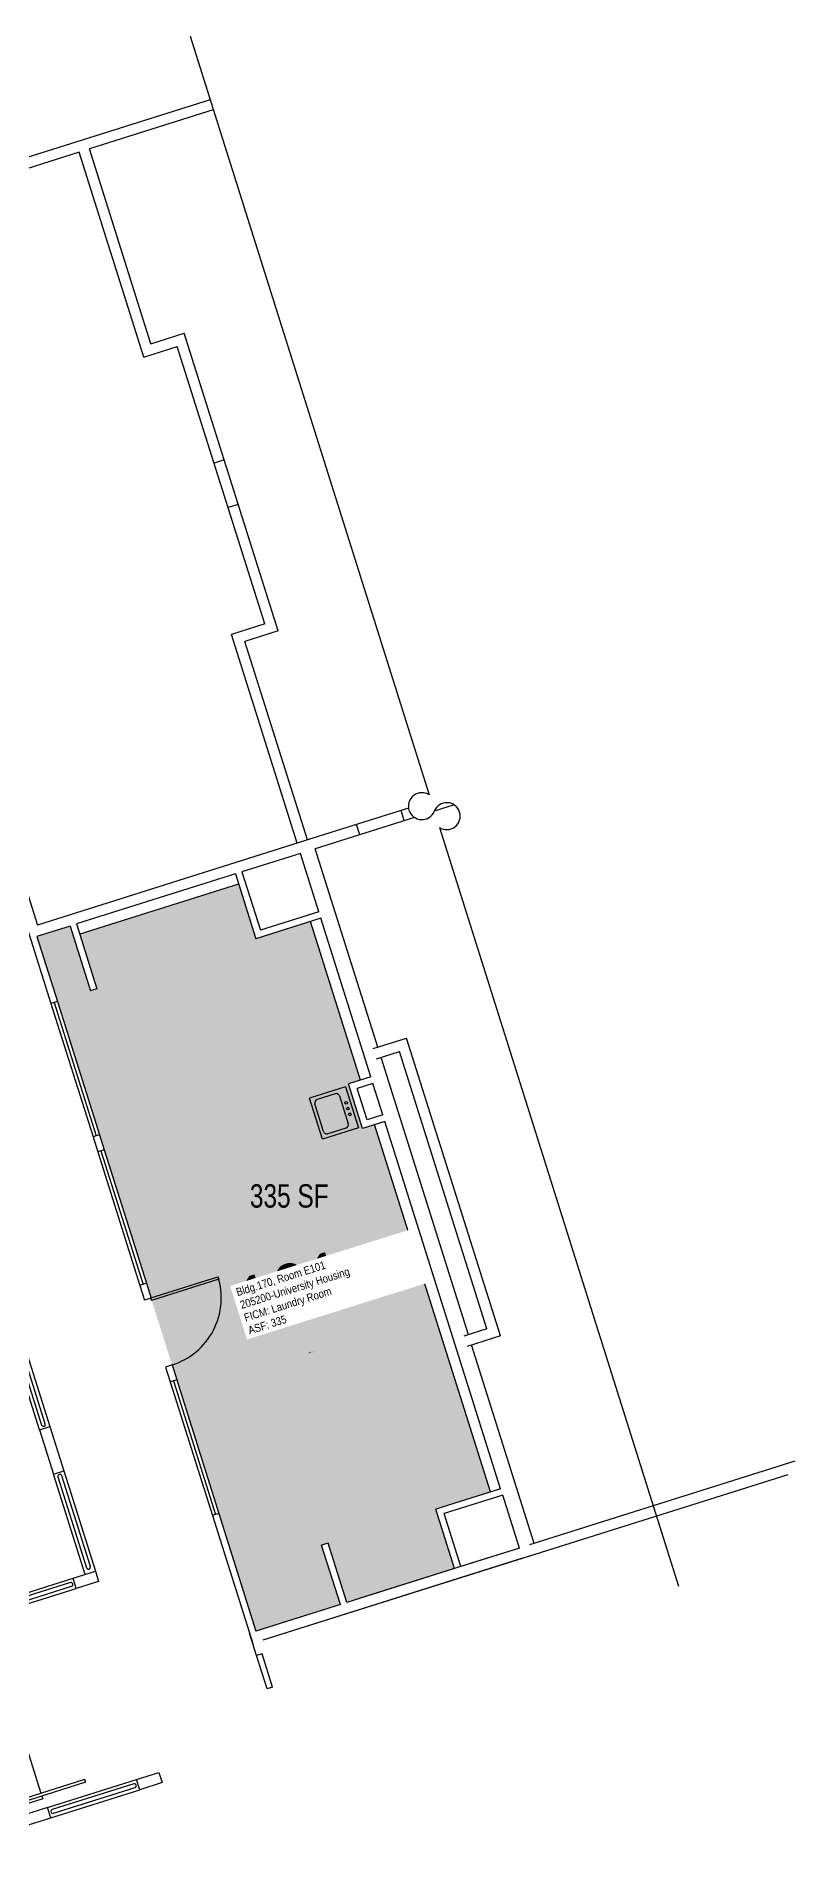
# Model space of a CAD drawing. Header units: inches. Extents: x -323 to 1126, y -1298 to 1967.
# Drawn here: x 736 to 1126, y -1270 to -339 of the extents above; entities that cross this region are included whole.
import ezdxf
from ezdxf.enums import TextEntityAlignment as Align

# ---------------------------------------------------------------- set-up
doc = ezdxf.new("R2010")
doc.units = ezdxf.units.IN
doc.header["$LTSCALE"] = 10
doc.header["$MEASUREMENT"] = 0
for name, color, linetype in [('A-DOOR', 2, 'CONTINUOUS'), ('A-FLOR', 3, 'CONTINUOUS'), ('A-GLAZ', 1, 'CONTINUOUS'), ('A-IDEN-RNUM', 7, 'CONTINUOUS'), ('A-IDEN-SNUM', 4, 'CONTINUOUS'), ('A-IDEN-VNUM', 4, 'CONTINUOUS'), ('A-WALL', 5, 'CONTINUOUS'), ('AREA-TEXT', 3, 'CONTINUOUS'), ('P-SANR-FIXT', 2, 'CONTINUOUS'), ('Rooms-Category-Color', 7, 'CONTINUOUS'), ('Rooms-College-Color', 7, 'CONTINUOUS'), ('Rooms-Department-Color', 7, 'CONTINUOUS'), ('Rooms-Division-Color', 7, 'CONTINUOUS'), ('Rooms-Information', 7, 'CONTINUOUS')]:
    doc.layers.add(name, color=color, linetype=linetype)
doc.styles.add('CP_AREA', font='arial.ttf', dxfattribs={"height": 15})
doc.styles.add('CP_ROOMSNUMBER', font='arial.ttf', dxfattribs={"height": 1})
doc.styles.add('CP_ROOMVNUMBER', font='arial.ttf', dxfattribs={"width": 0.85, "height": 0.075})

msp = doc.modelspace()

# ---------------------------------------------------------------- hatches: boundary and pattern name
at = {"layer": 'A-DOOR'}
msp.add_hatch(color=256, dxfattribs=at).paths.add_polyline_path([(829.71, -977.03), (830.1, -978.35), (795.58, -989.23), (795.17, -987.91)])
at = {"layer": 'Rooms-Category-Color', "true_color": 0x728ef3}
msp.add_hatch(color=171, dxfattribs=at).paths.add_polyline_path([(736.65, -802.1), (753.63, -796.74), (764.16, -830.12), (767.49, -829.07), (758.62, -800.94), (840.35, -775.17), (849.22, -803.31), (877.36, -794.44), (903.07, -875.98), (896.87, -877.93), (904.08, -900.82), (910.28, -898.87), (969.82, -1087.71), (941.68, -1096.58), (951.3, -1127.1), (895.99, -1144.53), (886.37, -1114.02), (883.03, -1115.07), (892.65, -1145.59), (849.25, -1159.27)])
at = {"layer": 'Rooms-College-Color', "true_color": 0xadadad}
msp.add_hatch(color=253, dxfattribs=at).paths.add_polyline_path([(736.65, -802.1), (753.63, -796.74), (764.16, -830.12), (767.49, -829.07), (758.62, -800.94), (840.35, -775.17), (849.22, -803.31), (877.36, -794.44), (903.07, -875.98), (896.87, -877.93), (904.08, -900.82), (910.28, -898.87), (969.82, -1087.71), (941.68, -1096.58), (951.3, -1127.1), (895.99, -1144.53), (886.37, -1114.02), (883.03, -1115.07), (892.65, -1145.59), (849.25, -1159.27)])
at = {"layer": 'Rooms-Department-Color', "true_color": 0x604aed}
msp.add_hatch(color=173, dxfattribs=at).paths.add_polyline_path([(736.65, -802.1), (753.63, -796.74), (764.16, -830.12), (767.49, -829.07), (758.62, -800.94), (840.35, -775.17), (849.22, -803.31), (877.36, -794.44), (903.07, -875.98), (896.87, -877.93), (904.08, -900.82), (910.28, -898.87), (969.82, -1087.71), (941.68, -1096.58), (951.3, -1127.1), (895.99, -1144.53), (886.37, -1114.02), (883.03, -1115.07), (892.65, -1145.59), (849.25, -1159.27)])
at = {"layer": 'Rooms-Division-Color', "true_color": 0x604aed}
msp.add_hatch(color=173, dxfattribs=at).paths.add_polyline_path([(736.65, -802.1), (753.63, -796.74), (764.16, -830.12), (767.49, -829.07), (758.62, -800.94), (840.35, -775.17), (849.22, -803.31), (877.36, -794.44), (903.07, -875.98), (896.87, -877.93), (904.08, -900.82), (910.28, -898.87), (969.82, -1087.71), (941.68, -1096.58), (951.3, -1127.1), (895.99, -1144.53), (886.37, -1114.02), (883.03, -1115.07), (892.65, -1145.59), (849.25, -1159.27)])

# ---------------------------------------------------------------- linework, layer by layer
at = {"layer": 'A-DOOR'}
for p, q in [((795.17, -987.91), (829.71, -977.03)), ((830.1, -978.35), (795.58, -989.23)), ((829.71, -977.03), (830.1, -978.35)), ((795.58, -989.23), (795.17, -987.91))]:
    msp.add_line(p, q, dxfattribs=at)
msp.add_arc((795.41, -987.98), 36, 287.36095, 17.70585, dxfattribs=at)
at = {"layer": 'A-FLOR'}
for p, q in [((711.37, -965.54), (739.04, -1053.28)), ((740.94, -1052.68), (713.28, -964.94)), ((747.45, -1079.98), (762.18, -1126.69)), ((764.09, -1126.09), (749.36, -1079.38)), ((753.83, -1134.3), (711.89, -1147.52)), ((712.5, -1149.43), (754.43, -1136.21)), ((727.27, -1206.37), (738.7, -1242.61)), ((761.09, -1237.13), (675.93, -1263.98)), ((760.63, -1235.7), (676.12, -1262.34)), ((739.6, -1245.48), (675.73, -1265.61)), ((739.15, -1244.05), (739.6, -1245.48)), ((786.46, -1237.78), (744.52, -1251)), ((745.12, -1252.91), (787.06, -1239.69))]:
    msp.add_line(p, q, dxfattribs=at)
for centre, radius, start, end in [((739.99, -1052.98), 1, 197.4983, 17.4983), ((748.41, -1079.68), 1, 17.4983, 197.4983), ((754.13, -1135.26), 1, 287.4983, 107.4983), ((763.13, -1126.39), 1, 197.4983, 17.4983), ((760.86, -1236.41), 0.75, 287.49835, 107.49835), ((786.76, -1238.74), 1, 287.4983, 107.4983), ((744.82, -1251.96), 1, 107.4983, 287.4983)]:
    msp.add_arc(centre, radius, start, end, dxfattribs=at)
at = {"layer": 'A-GLAZ'}
for p, q in [((743.84, -836.53), (765.48, -905.2)), ((745.5, -836), (767.15, -904.67)), ((747.17, -835.48), (768.82, -904.15)), ((767.89, -912.83), (789.54, -981.5)), ((769.56, -912.3), (791.21, -980.97)), ((771.23, -911.78), (792.88, -980.44)), ((805.17, -1031.09), (826.82, -1099.76)), ((806.84, -1030.56), (828.49, -1099.23)), ((808.51, -1030.04), (830.16, -1098.71))]:
    msp.add_line(p, q, dxfattribs=at)
at = {"layer": 'A-WALL'}
for p, q in [((815.34, -339.27), (938.31, -729.34)), ((825.64, -371.93), (623.25, -435.74)), ((827.29, -377.18), (763.67, -397.24)), ((758.42, -398.89), (624.9, -440.99)), ((791.65, -504.28), (758.42, -398.89)), ((795.24, -497.38), (763.67, -397.24)), ((624.9, -440.99), (736.9, -796.25)), ((795.24, -497.38), (812.41, -491.97)), ((860.67, -645.04), (812.41, -491.97)), ((791.65, -504.28), (808.81, -498.87)), ((853.77, -641.45), (808.81, -498.87)), ((832.93, -557.06), (827.68, -558.71)), ((840.14, -579.95), (834.9, -581.6)), ((853.77, -641.45), (836.6, -646.86)), ((870.43, -754.15), (836.6, -646.86)), ((860.67, -645.04), (843.5, -650.45)), ((875.67, -752.5), (843.5, -650.45)), ((951.16, -734.47), (940.95, -737.69)), ((927.68, -736.1), (875.67, -752.5)), ((930.73, -740.91), (879.71, -756.99)), ((925.49, -742.56), (923.83, -737.32)), ((878.06, -751.75), (736.9, -796.25)), ((902.6, -749.78), (900.94, -744.53)), ((943.58, -746.04), (1066.56, -1136.11)), ((872.08, -759.4), (842.04, -768.87)), ((881.55, -789.44), (872.08, -759.4)), ((911.88, -859.04), (879.71, -757)), ((838.7, -769.93), (756.97, -795.69)), ((838.7, -769.93), (849.22, -803.31)), ((842.04, -768.87), (851.51, -798.92)), ((840.35, -775.17), (758.62, -800.94)), ((881.55, -789.44), (851.51, -798.92)), ((731.66, -797.9), (743.84, -836.53)), ((753.63, -796.74), (736.65, -802.1)), ((753.63, -796.74), (764.16, -830.12)), ((756.97, -795.69), (767.49, -829.07)), ((882.6, -792.78), (849.22, -803.31)), ((903.07, -875.98), (877.36, -794.44)), ((908.31, -874.33), (882.6, -792.78)), ((736.65, -802.1), (747.17, -835.48)), ((747.17, -835.48), (743.84, -836.53)), ((767.49, -829.07), (764.16, -830.12)), ((909.5, -859.79), (926.66, -854.38)), ((974.92, -1007.46), (926.66, -854.38)), ((911.15, -865.04), (923.07, -861.28)), ((958.49, -1006.87), (913.54, -864.29)), ((968.02, -1003.86), (923.07, -861.28)), ((908.31, -874.33), (896.87, -877.93)), ((904.08, -900.82), (896.87, -877.93)), ((909.36, -877.66), (901.26, -880.22)), ((906.37, -896.43), (901.26, -880.22)), ((914.47, -893.88), (909.36, -877.66)), ((915.53, -897.21), (904.08, -900.82)), ((914.47, -893.88), (906.37, -896.43)), ((969.82, -1087.71), (910.28, -898.87)), ((975.06, -1086.05), (915.53, -897.21)), ((768.82, -904.15), (765.48, -905.2)), ((765.48, -905.2), (767.89, -912.83)), ((768.82, -904.15), (771.23, -911.78)), ((771.23, -911.78), (767.89, -912.83)), ((737.96, -1055.69), (709.09, -964.13)), ((714.34, -962.48), (743.21, -1054.03)), ((792.88, -980.44), (789.54, -981.5)), ((789.54, -981.5), (791.94, -989.13)), ((792.88, -980.44), (795.28, -988.07)), ((795.28, -988.07), (791.94, -989.13)), ((968.02, -1003.86), (956.1, -1007.62)), ((974.92, -1007.46), (957.76, -1012.87)), ((992.31, -1114.17), (960.14, -1012.12)), ((806.11, -1022.41), (802.77, -1023.46)), ((806.11, -1022.41), (808.51, -1030.04)), ((802.77, -1023.46), (805.17, -1031.09)), ((808.51, -1030.04), (805.17, -1031.09)), ((737.96, -1055.69), (743.21, -1054.03)), ((737.96, -1055.69), (745.18, -1078.58)), ((743.21, -1054.03), (750.42, -1076.92)), ((745.18, -1078.58), (750.42, -1076.92)), ((761.41, -1130.08), (745.18, -1078.58)), ((750.42, -1076.92), (766.66, -1128.42)), ((1122.72, -1078.82), (852.81, -1163.91)), ((1126.31, -1071.92), (989.93, -1114.92)), ((975.06, -1086.05), (941.68, -1096.58)), ((951.3, -1127.1), (941.68, -1096.58)), ((976.11, -1089.39), (946.07, -1098.86)), ((984.68, -1116.57), (976.11, -1089.39)), ((830.16, -1098.71), (826.82, -1099.76)), ((826.82, -1099.76), (847.57, -1165.57)), ((830.16, -1098.71), (849.25, -1159.27)), ((954.64, -1126.04), (946.07, -1098.86)), ((886.37, -1114.02), (883.03, -1115.07)), ((892.65, -1145.59), (883.03, -1115.07)), ((895.99, -1144.53), (886.37, -1114.02)), ((986.34, -1121.82), (852.82, -1163.91)), ((956.07, -1125.59), (901.83, -1142.69)), ((984.68, -1116.57), (954.64, -1126.04)), ((984.68, -1116.57), (959.41, -1124.54)), ((709.43, -1146.46), (755.21, -1132.03)), ((755.21, -1132.03), (766.66, -1128.42)), ((756.87, -1137.28), (755.21, -1132.03)), ((768.31, -1133.67), (756.87, -1137.28)), ((766.66, -1128.42), (768.31, -1133.67)), ((951.3, -1127.1), (895.99, -1144.53)), ((711.09, -1151.71), (756.87, -1137.28)), ((892.65, -1145.59), (849.25, -1159.27)), ((871.96, -1152.11), (849.25, -1159.27)), ((849.52, -1171.76), (845.92, -1160.32)), ((852.39, -1170.86), (849.52, -1171.76)), ((854.94, -1188.93), (849.52, -1171.76)), ((857.8, -1188.03), (852.39, -1170.86)), ((857.8, -1188.03), (854.94, -1188.93)), ((742.06, -1249.94), (787.84, -1235.51)), ((787.84, -1235.51), (799.28, -1231.9)), ((789.49, -1240.76), (787.84, -1235.51)), ((800.94, -1237.15), (789.49, -1240.76)), ((799.28, -1231.9), (800.94, -1237.15)), ((743.71, -1255.19), (789.49, -1240.76)), ((742.06, -1249.94), (696.28, -1264.38)), ((697.93, -1269.62), (743.71, -1255.19)), ((743.71, -1255.19), (742.06, -1249.94))]:
    msp.add_line(p, q, dxfattribs=at)
for centre, start, end in [((934.52, -735.12), 56.77203, 338.22466), ((947.37, -740.25), 236.77203, 158.22466)]:
    msp.add_arc(centre, 6.92, start, end, dxfattribs=at)
at = {"layer": 'P-SANR-FIXT'}
for p, q in [((895.3, -879.44), (876.78, -885.28)), ((889.94, -882.98), (880.68, -885.9)), ((895.3, -879.44), (901.94, -900.49)), ((883.42, -906.33), (876.78, -885.28)), ((884.04, -902.43), (879.52, -888.11)), ((892.16, -884.13), (896.67, -898.45)), ((901.94, -900.49), (883.42, -906.33)), ((895.52, -900.66), (886.25, -903.58))]:
    msp.add_line(p, q, dxfattribs=at)
for centre in [(895.59, -887.68), (896.52, -890.63), (897.45, -893.57)]:
    msp.add_circle(centre, 0.698, dxfattribs=at)
for centre, start, end in [((890.47, -884.66), 17.49835, 107.49835), ((881.21, -887.58), 107.49835, 197.49835), ((885.72, -901.9), 197.49835, 287.49835), ((894.98, -898.98), 287.49835, 17.49835)]:
    msp.add_arc(centre, 1.77, start, end, dxfattribs=at)

# ---------------------------------------------------------------- texts
at = {"layer": 'A-IDEN-RNUM', "style": 'CP_ROOMSNUMBER'}
msp.add_text('0101-00', height=0.36, rotation=17.46282, dxfattribs=at).set_placement((876.25, -1016.49))
at = {"layer": 'A-IDEN-SNUM', "style": 'CP_ROOMSNUMBER'}
msp.add_text('1700E10100', height=0.36, rotation=17.46282, dxfattribs=at).set_placement((876.25, -1016.49))
at = {"layer": 'A-IDEN-VNUM', "style": 'CP_ROOMVNUMBER', "width": 0.85}
msp.add_text('101', height=28.8, rotation=17.43008, dxfattribs=at).set_placement((846, -1006.78))
at = {"layer": 'AREA-TEXT', "style": 'CP_AREA', "width": 0.75}
msp.add_text('335 SF', height=12, dxfattribs=at).set_placement((866.37, -935.51), align=Align.MIDDLE_CENTER)

# ---------------------------------------------------------------- next in the draw order: texts
at = {"layer": 'Rooms-Information', "insert": (846, -1006.78), "char_height": 4.1143, "width": 92.16, "attachment_point": 7, "rotation": 17.43008, "style": 'CP_ROOMVNUMBER', "bg_fill": 3, "box_fill_scale": 1.5, "bg_fill_color": 256, "bg_fill_true_color": 13158600, "bg_fill_transparency": 0}
msp.add_mtext('Bldg.170, Room E101^M^J205200-University Housing^M^JFICM: Laundry Room^M^JASF: 335', dxfattribs=at)

doc.saveas('drawing.dxf')
